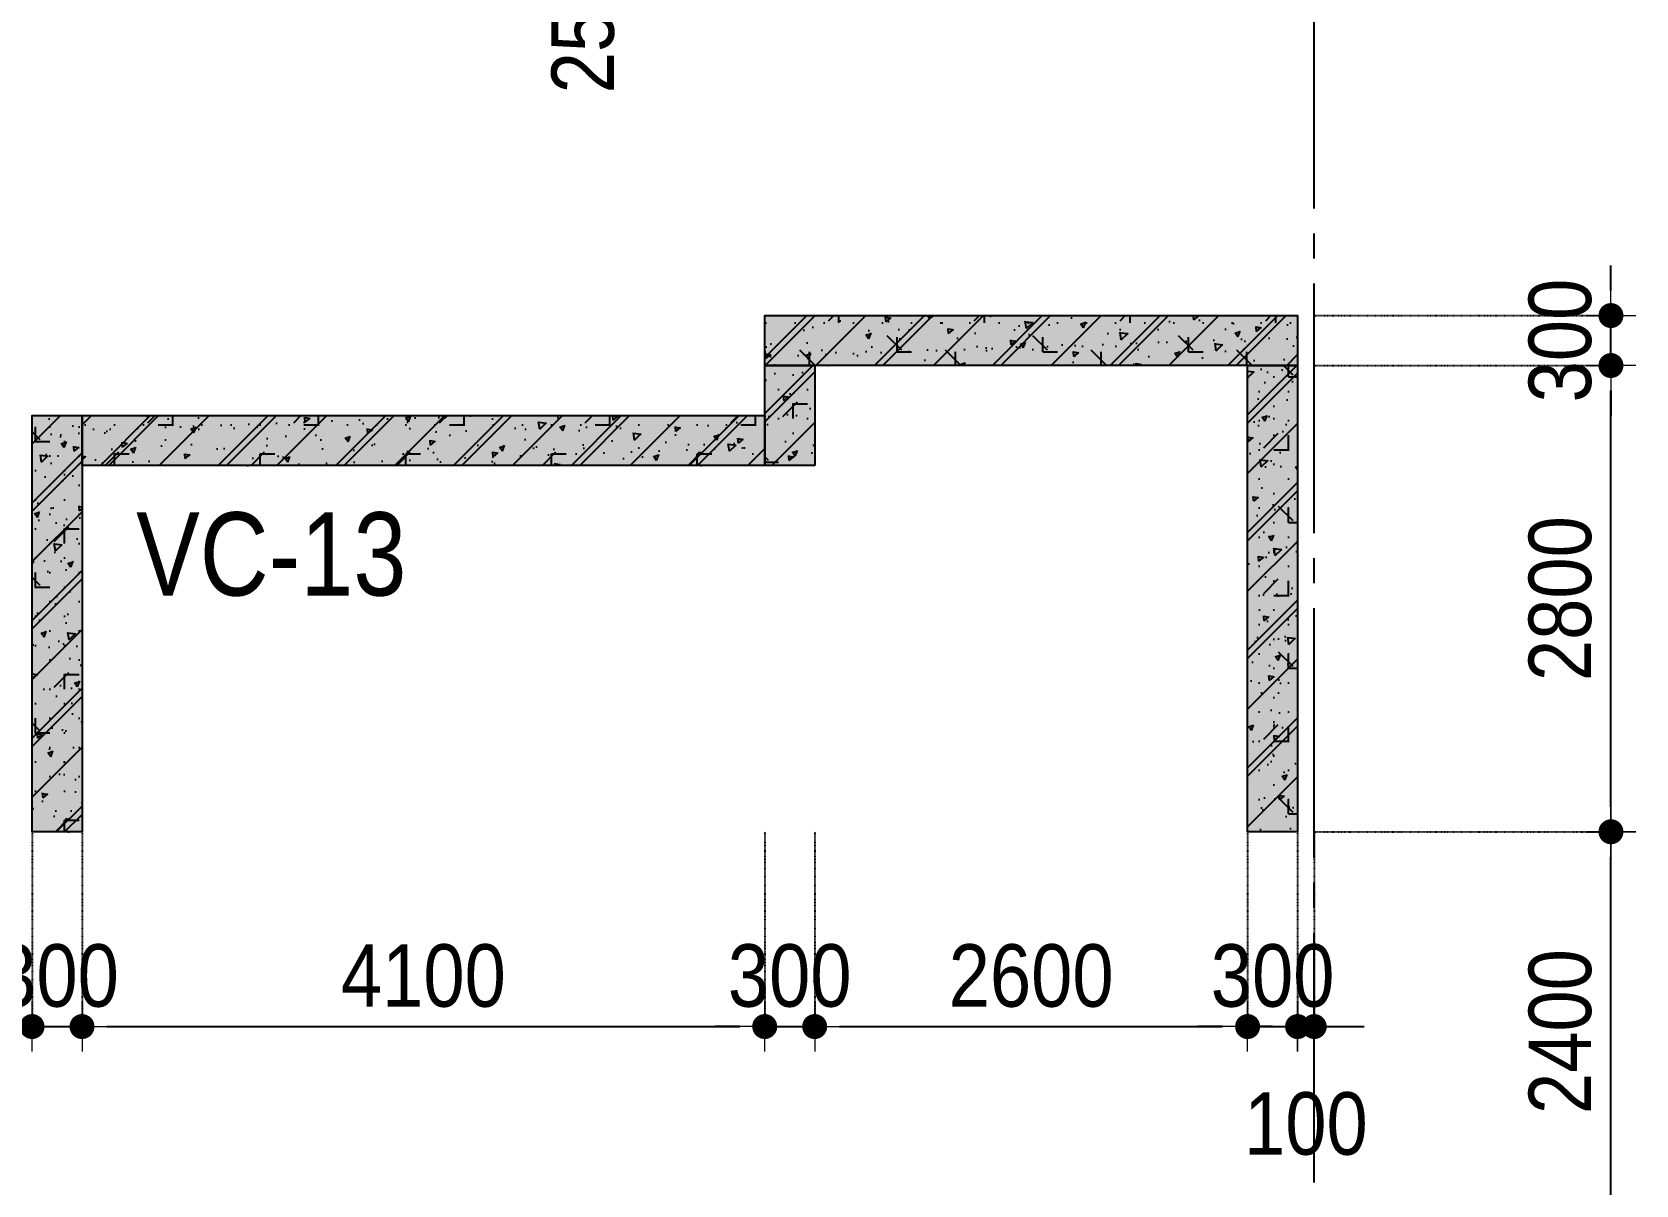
# Model space of a CAD drawing. Header units: millimetres. Extents: x -3973692 to -2843767, y 592734 to 838475.
# Drawn here: x -3268895 to -3259263, y 625010 to 631933 of the extents above; entities that cross this region are included whole.
import ezdxf
from ezdxf.enums import TextEntityAlignment as Align

# ---------------------------------------------------------------- set-up
doc = ezdxf.new("R2010")
doc.units = ezdxf.units.MM
doc.header["$MEASUREMENT"] = 0
doc.header["$PDMODE"] = 3
doc.header["$PDSIZE"] = -20
for name, pattern in [('CHG_XX_Luoi truc-Block C$0$MB_Luoi truc-150-TWC$0$Center101', [13, 10, -1, 1, -1]), ('DIVIDE2', [15.87499999999999, 6.349999999999998, -3.174999999999998, 0, -3.174999999999998, 0, -3.174999999999998]), ('HIDDEN5', [2.8375, 1.25, -1.5875])]:
    doc.linetypes.add(name, pattern=pattern)
doc.layers.get('0').update_dxf_attribs({"lineweight": 9})
doc.layers.get('Defpoints').update_dxf_attribs({"color": 10, "lineweight": 0})
for name, color, linetype, lineweight in [("'S_General_Dim_1", 1, 'Continuous', 18), ("'S_General_Divide_3 Intermediate", 3, 'DIVIDE2', 40), ('CHG_XX_Cot_Block C-T2-3$0$Dim 200', 1, 'Continuous', 5), ('TEXT', 7, 'Continuous', 15)]:
    doc.layers.add(name, color=color, linetype=linetype, lineweight=lineweight)
for name, color, linetype in [('CHG_XX_Cot_Block C-T2-3$0$mb_cot tang 4-8 twc$0$Concrete Hatch', 218, 'Continuous'), ('CHG_XX_Cot_Block C-T2-3$0$mb_cot tang 4-8 twc$0$Concrete Line', 6, 'Continuous'), ('CHG_XX_Cot_Block C-T2-3$0$mb_cot tang 4-8 twc$0$Concrete Solid', 216, 'Continuous'), ('CHG_XX_Luoi truc-Block C$0$MB_Luoi truc-150-TWC$0$Grid', 34, 'Continuous'), ('CHG_XX_Luoi truc-Block C$0$MB_Luoi truc-150-TWC$0$Grid Line', 251, 'CHG_XX_Luoi truc-Block C$0$MB_Luoi truc-150-TWC$0$Center101')]:
    doc.layers.add(name, color=color, linetype=linetype)
doc.styles.add('arial', font='arial.ttf', dxfattribs={"width": 0.85})
doc.styles.add('CHG_XX_Luoi truc-Block C$0$MB_Luoi truc-150-TWC$0$Grid A-F$0$VNI-HelveCB', font='')
doc.styles.add('TTP-HelCon', font='')
doc.styles.get('CHG_XX_Luoi truc-Block C$0$MB_Luoi truc-150-TWC$0$Grid A-F$0$VNI-HelveCB').set_extended_font_data('VNI-Helve-Condense', bold=True)
doc.styles.get('TTP-HelCon').set_extended_font_data('VNI-Helve-Condense')
doc.dimstyles.new('150', dxfattribs={"dimscale": 150, "dimtxt": 2.5, "dimasz": 1, "dimexe": 0, "dimexo": 0, "dimgap": 0.75, "dimtad": 1, "dimdec": 0, "dimzin": 9, "dimdsep": 46, "dimtxsty": 'arial', "dimblk1": 'DIMDOT', "dimblk2": 'DIMDOT', "dimsah": 1, "dimcen": 2, "dimdle": 3, "dimclre": 8, "dimclrt": 2, "dimadec": 0, "dimazin": 0, "dimtfac": 1, "dimtdec": 0, "dimtix": 1, "dimtmove": 2, "dimatfit": 3, "dimldrblk": 'DIMPIJL', "dimfxl": 1, "dimtvp": 1.8, "dimtolj": 1, "dimtzin": 0, "dimarcsym": 0})

# ---------------------------------------------------------------- blocks, each defined once
blk = doc.blocks.new('*U3103')
at = {"layer": 'CHG_XX_Luoi truc-Block C$0$MB_Luoi truc-150-TWC$0$Grid Line'}
blk.add_line((0, 0), (0, 360), dxfattribs=at)
at = {"layer": 'CHG_XX_Luoi truc-Block C$0$MB_Luoi truc-150-TWC$0$Grid', "lineweight": -2, "style": 'CHG_XX_Luoi truc-Block C$0$MB_Luoi truc-150-TWC$0$Grid A-F$0$VNI-HelveCB'}
for tag, p in [('GRIDSUB', (0, 369)), ('GRID', (0, -9))]:
    blk.add_attdef(tag, text='', height=5, dxfattribs=at).set_placement(p, align=Align.MIDDLE)
blk = doc.blocks.new('CHG_XX_Luoi truc-Block C')
at = {"layer": 'CHG_XX_Luoi truc-Block C$0$MB_Luoi truc-150-TWC$0$Grid', "xscale": 150, "yscale": 150, "zscale": 150}
blk.add_blockref('*U3103', (8053693.477890482, 945886.7127233499), dxfattribs=at)
blk = doc.blocks.new('*U3061')
at = {"layer": 'CHG_XX_Cot_Block C-T2-3$0$mb_cot tang 4-8 twc$0$Concrete Hatch'}
h = blk.add_hatch(dxfattribs=at)
h.set_pattern_fill('CONCRETE', color=256, scale=50, style=0, pattern_type=2)
h.set_pattern_definition([(45, (-250, 2850), (-176.7766952966369, 176.7766952966369), []), (45, (-250, 2900), (-353.5533905932737, 353.5533905932738), []), (49.99999999999999, (-250, 2850), (358.6300913003767, -31.37606749129755), [37.5, -412.5]), (355, (-250, 2850), (-69.3756668065, 376.0960668500059), [30, -330]), (100.4514, (-220.11416, 2847.38533), (289.2546908570108, 344.7197710304768), [31.870095, -350.571056]), (46.18420000000001, (-250, 2950), (533.6205243128222, -82.75950716450905), [56.25, -618.75]), (96.6356, (-205.5316275, 2943.1033465), (467.3313527743517, 487.0589354502209), [47.805144, -525.8565]), (351.1842, (-250, 2950), (467.3309725668136, 487.0593004626623), [45, -495]), (21, (-200, 2925), (298.4535260592309, -201.3094453326694), [37.5, -412.5]), (326.0000000000001, (-200, 2925), (121.6576659607909, 362.5750225234265), [30, -330]), (71.4514, (-175.1288835, 2908.224197), (420.111314290745, 161.2652483549762), [31.870095, -350.571056]), (37.50000000000001, (-250, 2850), (6.079927658645334, 166.4469269156558), [0, -326, 0, -335, 0, -331.25]), (7.499999999999999, (-250, 2850), (131.5347687210743, 197.2058559411801), [0, -191, 0, -318.5, 0, -126.25]), (327.5, (-361.5, 2850), (266.9112180862045, -11.2774358671899), [0, -125, 0, -390, 0, -517.5]), (317.5, (-411.5, 2850), (291.5930846711931, 50.05249116615882), [0, -162.5, 0, -259, 0, -367.5]), (0, (-75, 3025), (0, 875), [87.5, -787.5]), (0, (187.5, 3200), (0, 875), [87.5, -787.5]), (0, (12.5, 3550), (0, 875), [87.5, -350, 87.5, -350]), (90, (-75, 3025), (-875, 5.35782974626967e-14), [87.5, -787.5]), (90, (12.5, 3550), (-875, 5.35782974626967e-14), [87.5, -787.5]), (90, (275, 3200), (-875, 5.35782974626967e-14), [87.5, -787.5]), (90, (450, 3462.5), (-875, 5.35782974626967e-14), [87.5, -787.5]), (135, (12.5, 3025), (-875.016357447105, 8.881784197001252e-14), [123.76, -1113.7]), (135, (100, 3550), (-875.016357447105, 8.881784197001252e-14), [123.76, -1113.7]), (45, (187.5, 3200), (8.881784197001252e-14, 875.016357447105), [123.76, -247.485, 123.76, -742.455]), (0, (-425, 2850), (87.5, 87.5), [-175, 0])])
h.paths.add_polyline_path([(-250, 3050), (-250, -149.9999999999999), (50.0000000001146, -150), (50.0000000001146, 3050)])
at = {"layer": 'CHG_XX_Cot_Block C-T2-3$0$mb_cot tang 4-8 twc$0$Concrete Solid'}
blk.add_hatch(color=256, dxfattribs=at).paths.add_polyline_path([(-250, 3050), (-250, -149.9999999999999), (50.0000000001146, -150), (50.0000000001146, 3050)])
at = {"layer": 'CHG_XX_Cot_Block C-T2-3$0$mb_cot tang 4-8 twc$0$Concrete Line'}
blk.add_lwpolyline([(-250, 3050), (-250, -149.9999999999999), (50.0000000001146, -150), (50.0000000001146, 3050)], close=True, dxfattribs=at)
blk = doc.blocks.new('*U3062')
at = {"layer": 'CHG_XX_Cot_Block C-T2-3$0$mb_cot tang 4-8 twc$0$Concrete Hatch'}
h = blk.add_hatch(dxfattribs=at)
h.set_pattern_fill('CONCRETE', color=256, scale=50, style=0, pattern_type=2)
h.set_pattern_definition([(45, (-250, 3750), (-176.7766952966369, 176.7766952966369), []), (45, (-250, 3800), (-353.5533905932737, 353.5533905932738), []), (49.99999999999999, (-250, 3750), (358.6300913003767, -31.37606749129755), [37.5, -412.5]), (355, (-250, 3750), (-69.3756668065, 376.0960668500059), [30, -330]), (100.4514, (-220.11416, 3747.38533), (289.2546908570108, 344.7197710304768), [31.870095, -350.571056]), (46.18420000000001, (-250, 3850), (533.6205243128222, -82.75950716450905), [56.25, -618.75]), (96.6356, (-205.5316275, 3843.1033465), (467.3313527743517, 487.0589354502209), [47.805144, -525.8565]), (351.1842, (-250, 3850), (467.3309725668136, 487.0593004626623), [45, -495]), (21, (-200, 3825), (298.4535260592309, -201.3094453326694), [37.5, -412.5]), (326.0000000000001, (-200, 3825), (121.6576659607909, 362.5750225234265), [30, -330]), (71.4514, (-175.1288835, 3808.224197), (420.111314290745, 161.2652483549762), [31.870095, -350.571056]), (37.50000000000001, (-250, 3750), (6.079927658645334, 166.4469269156558), [0, -326, 0, -335, 0, -331.25]), (7.499999999999999, (-250, 3750), (131.5347687210743, 197.2058559411801), [0, -191, 0, -318.5, 0, -126.25]), (327.5, (-361.5, 3750), (266.9112180862045, -11.2774358671899), [0, -125, 0, -390, 0, -517.5]), (317.5, (-411.5, 3750), (291.5930846711931, 50.05249116615882), [0, -162.5, 0, -259, 0, -367.5]), (0, (-75, 3925), (0, 875), [87.5, -787.5]), (0, (187.5, 4100), (0, 875), [87.5, -787.5]), (0, (12.5, 4450), (0, 875), [87.5, -350, 87.5, -350]), (90, (-75, 3925), (-875, 5.35782974626967e-14), [87.5, -787.5]), (90, (12.5, 4450), (-875, 5.35782974626967e-14), [87.5, -787.5]), (90, (275, 4100), (-875, 5.35782974626967e-14), [87.5, -787.5]), (90, (450, 4362.5), (-875, 5.35782974626967e-14), [87.5, -787.5]), (135, (12.5, 3925), (-875.016357447105, 8.881784197001252e-14), [123.76, -1113.7]), (135, (100, 4450), (-875.016357447105, 8.881784197001252e-14), [123.76, -1113.7]), (45, (187.5, 4100), (8.881784197001252e-14, 875.016357447105), [123.76, -247.485, 123.76, -742.455]), (0, (-425, 3750), (87.5, 87.5), [-175, 0])])
h.paths.add_polyline_path([(-250, 3950), (-250, -149.9999999999999), (50.0000000001146, -150), (50.0000000001146, 3950)])
at = {"layer": 'CHG_XX_Cot_Block C-T2-3$0$mb_cot tang 4-8 twc$0$Concrete Solid'}
blk.add_hatch(color=256, dxfattribs=at).paths.add_polyline_path([(-250, 3950), (-250, -149.9999999999999), (50.0000000001146, -150), (50.0000000001146, 3950)])
at = {"layer": 'CHG_XX_Cot_Block C-T2-3$0$mb_cot tang 4-8 twc$0$Concrete Line'}
blk.add_lwpolyline([(-250, 3950), (-250, -149.9999999999999), (50.0000000001146, -150), (50.0000000001146, 3950)], close=True, dxfattribs=at)
blk = doc.blocks.new('*U3063')
at = {"layer": 'CHG_XX_Cot_Block C-T2-3$0$mb_cot tang 4-8 twc$0$Concrete Hatch'}
h = blk.add_hatch(dxfattribs=at)
h.set_pattern_fill('CONCRETE', color=256, scale=50, style=0, pattern_type=2)
h.set_pattern_definition([(45, (-2450, -49.99999999999986), (-176.7766952966369, 176.7766952966369), []), (45, (-2450, 1.4210854715202e-13), (-353.5533905932737, 353.5533905932738), []), (49.99999999999999, (-2450, -49.99999999999986), (358.6300913003767, -31.37606749129755), [37.5, -412.5]), (355, (-2450, -49.99999999999986), (-69.3756668065, 376.0960668500059), [30, -330]), (100.4514, (-2420.11416, -52.61466999999985), (289.2546908570108, 344.7197710304768), [31.870095, -350.571056]), (46.18420000000001, (-2450, 50.00000000000014), (533.6205243128222, -82.75950716450905), [56.25, -618.75]), (96.6356, (-2405.5316275, 43.10334650000013), (467.3313527743517, 487.0589354502209), [47.805144, -525.8565]), (351.1842, (-2450, 50.00000000000014), (467.3309725668136, 487.0593004626623), [45, -495]), (21, (-2400, 25.00000000000014), (298.4535260592309, -201.3094453326694), [37.5, -412.5]), (326.0000000000001, (-2400, 25.00000000000014), (121.6576659607909, 362.5750225234265), [30, -330]), (71.4514, (-2375.1288835, 8.224197000000146), (420.111314290745, 161.2652483549762), [31.870095, -350.571056]), (37.50000000000001, (-2450, -49.99999999999986), (6.079927658645334, 166.4469269156558), [0, -326, 0, -335, 0, -331.25]), (7.499999999999999, (-2450, -49.99999999999986), (131.5347687210743, 197.2058559411801), [0, -191, 0, -318.5, 0, -126.25]), (327.5, (-2561.5, -49.99999999999986), (266.9112180862045, -11.2774358671899), [0, -125, 0, -390, 0, -517.5]), (317.5, (-2611.5, -49.99999999999986), (291.5930846711931, 50.05249116615882), [0, -162.5, 0, -259, 0, -367.5]), (0, (-2275, 125.0000000000001), (0, 875), [87.5, -787.5]), (0, (-2012.5, 300.0000000000001), (0, 875), [87.5, -787.5]), (0, (-2187.5, 650.0000000000001), (0, 875), [87.5, -350, 87.5, -350]), (90, (-2275, 125.0000000000001), (-875, 5.35782974626967e-14), [87.5, -787.5]), (90, (-2187.5, 650.0000000000001), (-875, 5.35782974626967e-14), [87.5, -787.5]), (90, (-1925, 300.0000000000001), (-875, 5.35782974626967e-14), [87.5, -787.5]), (90, (-1750, 562.5000000000001), (-875, 5.35782974626967e-14), [87.5, -787.5]), (135, (-2187.5, 125.0000000000001), (-875.016357447105, 8.881784197001252e-14), [123.76, -1113.7]), (135, (-2100, 650.0000000000001), (-875.016357447105, 8.881784197001252e-14), [123.76, -1113.7]), (45, (-2012.5, 300.0000000000001), (8.881784197001252e-14, 875.016357447105), [123.76, -247.485, 123.76, -742.455]), (0, (-2625, -49.99999999999986), (87.5, 87.5), [-175, 0])])
h.paths.add_polyline_path([(-2450, 150), (-2450, -149.9999999999999), (50.0000000001146, -150), (50.0000000001146, 150)])
at = {"layer": 'CHG_XX_Cot_Block C-T2-3$0$mb_cot tang 4-8 twc$0$Concrete Solid'}
blk.add_hatch(color=256, dxfattribs=at).paths.add_polyline_path([(-2450, 150), (-2450, -149.9999999999999), (50.0000000001146, -150), (50.0000000001146, 150)])
at = {"layer": 'CHG_XX_Cot_Block C-T2-3$0$mb_cot tang 4-8 twc$0$Concrete Line'}
blk.add_lwpolyline([(-2450, 150), (-2450, -149.9999999999999), (50.0000000001146, -150), (50.0000000001146, 150)], close=True, dxfattribs=at)
blk = doc.blocks.new('*U3064')
at = {"layer": 'CHG_XX_Cot_Block C-T2-3$0$mb_cot tang 4-8 twc$0$Concrete Hatch'}
h = blk.add_hatch(dxfattribs=at)
h.set_pattern_fill('CONCRETE', color=256, scale=50, style=0, pattern_type=2)
h.set_pattern_definition([(45, (-2150, -49.99999999999986), (-176.7766952966369, 176.7766952966369), []), (45, (-2150, 1.4210854715202e-13), (-353.5533905932737, 353.5533905932738), []), (49.99999999999999, (-2150, -49.99999999999986), (358.6300913003767, -31.37606749129755), [37.5, -412.5]), (355, (-2150, -49.99999999999986), (-69.3756668065, 376.0960668500059), [30, -330]), (100.4514, (-2120.11416, -52.61466999999985), (289.2546908570108, 344.7197710304768), [31.870095, -350.571056]), (46.18420000000001, (-2150, 50.00000000000014), (533.6205243128222, -82.75950716450905), [56.25, -618.75]), (96.6356, (-2105.5316275, 43.10334650000013), (467.3313527743517, 487.0589354502209), [47.805144, -525.8565]), (351.1842, (-2150, 50.00000000000014), (467.3309725668136, 487.0593004626623), [45, -495]), (21, (-2100, 25.00000000000014), (298.4535260592309, -201.3094453326694), [37.5, -412.5]), (326.0000000000001, (-2100, 25.00000000000014), (121.6576659607909, 362.5750225234265), [30, -330]), (71.4514, (-2075.1288835, 8.224197000000146), (420.111314290745, 161.2652483549762), [31.870095, -350.571056]), (37.50000000000001, (-2150, -49.99999999999986), (6.079927658645334, 166.4469269156558), [0, -326, 0, -335, 0, -331.25]), (7.499999999999999, (-2150, -49.99999999999986), (131.5347687210743, 197.2058559411801), [0, -191, 0, -318.5, 0, -126.25]), (327.5, (-2261.5, -49.99999999999986), (266.9112180862045, -11.2774358671899), [0, -125, 0, -390, 0, -517.5]), (317.5, (-2311.5, -49.99999999999986), (291.5930846711931, 50.05249116615882), [0, -162.5, 0, -259, 0, -367.5]), (0, (-1975, 125.0000000000001), (0, 875), [87.5, -787.5]), (0, (-1712.5, 300.0000000000001), (0, 875), [87.5, -787.5]), (0, (-1887.5, 650.0000000000001), (0, 875), [87.5, -350, 87.5, -350]), (90, (-1975, 125.0000000000001), (-875, 5.35782974626967e-14), [87.5, -787.5]), (90, (-1887.5, 650.0000000000001), (-875, 5.35782974626967e-14), [87.5, -787.5]), (90, (-1625, 300.0000000000001), (-875, 5.35782974626967e-14), [87.5, -787.5]), (90, (-1450, 562.5000000000001), (-875, 5.35782974626967e-14), [87.5, -787.5]), (135, (-1887.5, 125.0000000000001), (-875.016357447105, 8.881784197001252e-14), [123.76, -1113.7]), (135, (-1800, 650.0000000000001), (-875.016357447105, 8.881784197001252e-14), [123.76, -1113.7]), (45, (-1712.5, 300.0000000000001), (8.881784197001252e-14, 875.016357447105), [123.76, -247.485, 123.76, -742.455]), (0, (-2325, -49.99999999999986), (87.5, 87.5), [-175, 0])])
h.paths.add_polyline_path([(-2450, 150), (-2450, -149.9999999999999), (350, -150), (350, 150)])
at = {"layer": 'CHG_XX_Cot_Block C-T2-3$0$mb_cot tang 4-8 twc$0$Concrete Solid'}
blk.add_hatch(color=256, dxfattribs=at).paths.add_polyline_path([(-2450, 150), (-2450, -149.9999999999999), (350, -150), (350, 150)])
at = {"layer": 'CHG_XX_Cot_Block C-T2-3$0$mb_cot tang 4-8 twc$0$Concrete Line'}
blk.add_lwpolyline([(-2450, 150), (-2450, -149.9999999999999), (350, -150), (350, 150)], close=True, dxfattribs=at)
blk = doc.blocks.new('*U3065')
at = {"layer": 'CHG_XX_Cot_Block C-T2-3$0$mb_cot tang 4-8 twc$0$Concrete Hatch'}
h = blk.add_hatch(dxfattribs=at)
h.set_pattern_fill('CONCRETE', color=256, scale=50, style=0, pattern_type=2)
h.set_pattern_definition([(45, (50, -49.99999999999986), (-176.7766952966369, 176.7766952966369), []), (45, (50, 1.4210854715202e-13), (-353.5533905932737, 353.5533905932738), []), (49.99999999999999, (50, -49.99999999999986), (358.6300913003767, -31.37606749129755), [37.5, -412.5]), (355, (50, -49.99999999999986), (-69.3756668065, 376.0960668500059), [30, -330]), (100.4514, (79.88583999999992, -52.61466999999985), (289.2546908570108, 344.7197710304768), [31.870095, -350.571056]), (46.18420000000001, (50, 50.00000000000014), (533.6205243128222, -82.75950716450905), [56.25, -618.75]), (96.6356, (94.46837249999999, 43.10334650000013), (467.3313527743517, 487.0589354502209), [47.805144, -525.8565]), (351.1842, (50, 50.00000000000014), (467.3309725668136, 487.0593004626623), [45, -495]), (21, (100, 25.00000000000014), (298.4535260592309, -201.3094453326694), [37.5, -412.5]), (326.0000000000001, (100, 25.00000000000014), (121.6576659607909, 362.5750225234265), [30, -330]), (71.4514, (124.8711165, 8.224197000000146), (420.111314290745, 161.2652483549762), [31.870095, -350.571056]), (37.50000000000001, (50, -49.99999999999986), (6.079927658645334, 166.4469269156558), [0, -326, 0, -335, 0, -331.25]), (7.499999999999999, (50, -49.99999999999986), (131.5347687210743, 197.2058559411801), [0, -191, 0, -318.5, 0, -126.25]), (327.5, (-61.5, -49.99999999999986), (266.9112180862045, -11.2774358671899), [0, -125, 0, -390, 0, -517.5]), (317.5, (-111.5, -49.99999999999986), (291.5930846711931, 50.05249116615882), [0, -162.5, 0, -259, 0, -367.5]), (0, (225, 125.0000000000001), (0, 875), [87.5, -787.5]), (0, (487.5, 300.0000000000001), (0, 875), [87.5, -787.5]), (0, (312.5, 650.0000000000001), (0, 875), [87.5, -350, 87.5, -350]), (90, (225, 125.0000000000001), (-875, 5.35782974626967e-14), [87.5, -787.5]), (90, (312.5, 650.0000000000001), (-875, 5.35782974626967e-14), [87.5, -787.5]), (90, (575, 300.0000000000001), (-875, 5.35782974626967e-14), [87.5, -787.5]), (90, (750, 562.5000000000001), (-875, 5.35782974626967e-14), [87.5, -787.5]), (135, (312.5, 125.0000000000001), (-875.016357447105, 8.881784197001252e-14), [123.76, -1113.7]), (135, (400, 650.0000000000001), (-875.016357447105, 8.881784197001252e-14), [123.76, -1113.7]), (45, (487.5, 300.0000000000001), (8.881784197001252e-14, 875.016357447105), [123.76, -247.485, 123.76, -742.455]), (0, (-125, -49.99999999999986), (87.5, 87.5), [-175, 0])])
h.paths.add_polyline_path([(-250, 150), (-250, -149.9999999999999), (350, -150), (350, 150)])
at = {"layer": 'CHG_XX_Cot_Block C-T2-3$0$mb_cot tang 4-8 twc$0$Concrete Solid'}
blk.add_hatch(color=256, dxfattribs=at).paths.add_polyline_path([(-250, 150), (-250, -149.9999999999999), (350, -150), (350, 150)])
at = {"layer": 'CHG_XX_Cot_Block C-T2-3$0$mb_cot tang 4-8 twc$0$Concrete Line'}
blk.add_lwpolyline([(-250, 150), (-250, -149.9999999999999), (350, -150), (350, 150)], close=True, dxfattribs=at)
blk = doc.blocks.new('CHG_XX_Cot_Block C-T2-3')
h = blk.add_hatch(color=256)
h.paths.add_polyline_path([(8053693.720709916, 960643.8145386499), (8046293.720709916, 960643.8145386499), (8046293.720709916, 960943.8145386499), (8053693.720709916, 960943.8145386499)])
h.paths.add_polyline_path([(8050393.720709916, 967743.8145386499), (8046293.720709916, 967743.8145386499), (8046293.720709916, 968043.8145386499), (8050393.720709916, 968043.8145386499)])
h.paths.add_polyline_path([(8046293.720709916, 965543.8145386499), (8045993.720709916, 965543.8145386499), (8045993.720709916, 968043.8145386499), (8046293.720709916, 968043.8145386499)])
h.paths.add_polyline_path([(8053593.720709916, 968343.8145386499), (8050393.720709916, 968343.8145386499), (8050393.720709916, 968643.8145386499), (8053593.720709916, 968643.8145386499)])
at = {"layer": 'CHG_XX_Cot_Block C-T2-3$0$Dim 200'}
blk.add_blockref('CHG_XX_Luoi truc-Block C', (0, 0), dxfattribs=at)
at = {"layer": 'CHG_XX_Cot_Block C-T2-3$0$mb_cot tang 4-8 twc$0$Concrete Line', "xscale": -1, "rotation": 270}
for name, p in [('*U3061', (8050543.720709916, 968593.8145386499)), ('*U3065', (8050543.720709916, 967993.8145386499)), ('*U3064', (8053443.720709916, 967993.8145386499)), ('*U3063', (8046143.720709916, 967993.8145386499)), ('*U3062', (8046443.720709916, 967993.8145386499))]:
    blk.add_blockref(name, p, dxfattribs=at)
blk = doc.blocks.new('c')
at = {"layer": 'TEXT', "color": 3, "style": 'TTP-HelCon'}
blk.add_text('VC-13', height=500, dxfattribs=at).set_placement((-19324.72768712277, 18568.46031539794))
blk = doc.blocks.new('DIMDOT')
for p, q in [((0, -1), (0, 1)), ((1, 0), (-1, 0))]:
    blk.add_line(p, q)
at = {"const_width": 0.5}
blk.add_lwpolyline([(-0.25, 0, 1), (0.25, 0, 1)], format="xyb", close=True, dxfattribs=at)
blk = doc.blocks.new('*D1690')
at = {"layer": "'S_General_Dim_1", "color": 0, "lineweight": -2, "transparency": 16777216}
for p, q in [((-3265180.674620874, 633081.0114495859), (-3265180.674620874, 633231.0114495859)), ((-3265180.674620874, 632931.0114495859), (-3265180.674620874, 632681.0114495864)), ((-3265180.674620874, 632531.0114495864), (-3265180.674620874, 632381.0114495864))]:
    blk.add_line(p, q, dxfattribs=at)
at = {"layer": "'S_General_Dim_1", "color": 8, "linetype": 'HIDDEN5', "lineweight": -2, "transparency": 16777216}
for p, q in [((-3263745.198556938, 632931.0114495859), (-3265180.674620874, 632931.0114495859)), ((-3263745.198556938, 632681.0114495864), (-3265180.674620874, 632681.0114495864))]:
    blk.add_line(p, q, dxfattribs=at)
at = {"layer": 'Defpoints', "color": 0, "transparency": 16777216}
for p in [(-3263745.198556938, 632931.0114495859), (-3265180.674620874, 632681.0114495864), (-3263745.198556938, 632681.0114495864)]:
    blk.add_point(p, dxfattribs=at)
at = {"layer": "'S_General_Dim_1", "color": 0, "lineweight": -2, "transparency": 16777216, "xscale": 150, "yscale": 150, "zscale": 150}
for p, rotation in [((-3265180.674620874, 632931.0114495859), 270), ((-3265180.674620874, 632681.0114495864), 90)]:
    blk.add_blockref('DIMDOT', p, dxfattribs=dict(at, rotation=rotation))
at = {"layer": "'S_General_Dim_1", "color": 2, "transparency": 16777216, "insert": (-3265585.961114717, 631937.3911329298), "char_height": 375, "attachment_point": 5, "rotation": 90, "style": 'arial'}
blk.add_mtext('\\A1;250', dxfattribs=at)
blk = doc.blocks.new('DIMPIJL')
at = {"linetype": 'ByBlock'}
blk.add_solid([(-2.5, 0.4166666666666686), (-2.5, -0.4166666666666686), (0, 0)], dxfattribs=at)
blk = doc.blocks.new('*D1598')
at = {"layer": "'S_General_Dim_1", "color": 8, "linetype": 'HIDDEN5', "lineweight": -2, "transparency": 16777216}
for p, q in [((-3261195.198556938, 627131.0114495863), (-3259413.286510587, 627131.0114495863)), ((-3261195.198556938, 624731.0114495865), (-3259413.286510587, 624731.0114495865))]:
    blk.add_line(p, q, dxfattribs=at)
at = {"layer": "'S_General_Dim_1", "color": 0, "lineweight": -2, "transparency": 16777216}
blk.add_line((-3259413.286510587, 624881.0114495865), (-3259413.286510587, 626981.0114495863), dxfattribs=at)
at = {"layer": 'Defpoints', "color": 0, "transparency": 16777216}
for p in [(-3261195.198556938, 627131.0114495863), (-3259413.286510587, 627131.0114495863), (-3261195.198556938, 624731.0114495865)]:
    blk.add_point(p, dxfattribs=at)
at = {"layer": "'S_General_Dim_1", "color": 0, "lineweight": -2, "transparency": 16777216, "xscale": 150, "yscale": 150, "zscale": 150}
for p, rotation in [((-3259413.286510587, 627131.0114495863), 90), ((-3259413.286510587, 624731.0114495865), 270)]:
    blk.add_blockref('DIMDOT', p, dxfattribs=dict(at, rotation=rotation))
at = {"layer": "'S_General_Dim_1", "color": 2, "transparency": 16777216, "insert": (-3259717.251380981, 625931.0114495872), "char_height": 375, "attachment_point": 5, "rotation": 90, "style": 'arial'}
blk.add_mtext('\\A1;2400', dxfattribs=at)
blk = doc.blocks.new('*D1599')
at = {"layer": "'S_General_Dim_1", "color": 8, "linetype": 'HIDDEN5', "lineweight": -2, "transparency": 16777216}
for p, q in [((-3261195.198556938, 629931.0114495863), (-3259413.286510589, 629931.0114495863)), ((-3261195.198556938, 627131.0114495863), (-3259413.286510589, 627131.0114495863))]:
    blk.add_line(p, q, dxfattribs=at)
at = {"layer": "'S_General_Dim_1", "color": 0, "lineweight": -2, "transparency": 16777216}
blk.add_line((-3259413.286510589, 627281.0114495863), (-3259413.286510589, 629781.0114495863), dxfattribs=at)
at = {"layer": 'Defpoints', "color": 0, "transparency": 16777216}
for p in [(-3261195.198556938, 629931.0114495863), (-3259413.286510589, 629931.0114495863), (-3261195.198556938, 627131.0114495863)]:
    blk.add_point(p, dxfattribs=at)
at = {"layer": "'S_General_Dim_1", "color": 0, "lineweight": -2, "transparency": 16777216, "xscale": 150, "yscale": 150, "zscale": 150}
for p, rotation in [((-3259413.286510589, 629931.0114495863), 90), ((-3259413.286510589, 627131.0114495863), 270)]:
    blk.add_blockref('DIMDOT', p, dxfattribs=dict(at, rotation=rotation))
at = {"layer": "'S_General_Dim_1", "color": 2, "transparency": 16777216, "insert": (-3259717.251380983, 628531.0114495871), "char_height": 375, "attachment_point": 5, "rotation": 90, "style": 'arial'}
blk.add_mtext('\\A1;2800', dxfattribs=at)
blk = doc.blocks.new('*D1600')
at = {"layer": "'S_General_Dim_1", "color": 0, "lineweight": -2, "transparency": 16777216}
for p, q in [((-3259413.28651059, 630381.0114495864), (-3259413.28651059, 630531.0114495864)), ((-3259413.28651059, 629931.0114495863), (-3259413.28651059, 630231.0114495864)), ((-3259413.28651059, 629781.0114495863), (-3259413.28651059, 629631.0114495863))]:
    blk.add_line(p, q, dxfattribs=at)
at = {"layer": "'S_General_Dim_1", "color": 8, "linetype": 'HIDDEN5', "lineweight": -2, "transparency": 16777216}
for p, q in [((-3261195.198556938, 630231.0114495864), (-3259413.28651059, 630231.0114495864)), ((-3261195.198556938, 629931.0114495863), (-3259413.28651059, 629931.0114495863))]:
    blk.add_line(p, q, dxfattribs=at)
at = {"layer": 'Defpoints', "color": 0, "transparency": 16777216}
for p in [(-3261195.198556938, 630231.0114495864), (-3259413.28651059, 630231.0114495864), (-3261195.198556938, 629931.0114495863)]:
    blk.add_point(p, dxfattribs=at)
at = {"layer": "'S_General_Dim_1", "color": 0, "lineweight": -2, "transparency": 16777216, "xscale": 150, "yscale": 150, "zscale": 150}
for p, rotation in [((-3259413.28651059, 630231.0114495864), 270), ((-3259413.28651059, 629931.0114495863), 90)]:
    blk.add_blockref('DIMDOT', p, dxfattribs=dict(at, rotation=rotation))
at = {"layer": "'S_General_Dim_1", "color": 2, "transparency": 16777216, "insert": (-3259717.37928003, 630081.0114495871), "char_height": 375, "attachment_point": 5, "rotation": 90, "style": 'arial'}
blk.add_mtext('\\A1;300', dxfattribs=at)
blk = doc.blocks.new('*D1606')
at = {"layer": "'S_General_Dim_1", "color": 8, "linetype": 'HIDDEN5', "lineweight": -2, "transparency": 16777216}
for p, q in [((-3268895.198556936, 627131.011449586), (-3268895.198556936, 625961.1832617875)), ((-3268595.198556936, 627131.011449586), (-3268595.198556936, 625961.1832617875))]:
    blk.add_line(p, q, dxfattribs=at)
at = {"layer": "'S_General_Dim_1", "color": 0, "lineweight": -2, "transparency": 16777216}
for p, q in [((-3269045.198556936, 625961.1832617875), (-3269195.198556936, 625961.1832617875)), ((-3268895.198556936, 625961.1832617875), (-3268595.198556936, 625961.1832617875)), ((-3268445.198556936, 625961.1832617875), (-3268295.198556936, 625961.1832617875))]:
    blk.add_line(p, q, dxfattribs=at)
at = {"layer": 'Defpoints', "color": 0, "transparency": 16777216}
for p in [(-3268895.198556936, 627131.011449586), (-3268595.198556936, 627131.011449586), (-3268595.198556936, 625961.1832617875)]:
    blk.add_point(p, dxfattribs=at)
at = {"layer": "'S_General_Dim_1", "color": 0, "lineweight": -2, "transparency": 16777216, "xscale": 150, "yscale": 150, "zscale": 150}
blk.add_blockref('DIMDOT', (-3268895.198556936, 625961.1832617875), dxfattribs=at)
at = {"layer": "'S_General_Dim_1", "color": 0, "lineweight": -2, "transparency": 16777216, "xscale": 150, "yscale": 150, "zscale": 150, "rotation": 180}
blk.add_blockref('DIMDOT', (-3268595.198556936, 625961.1832617875), dxfattribs=at)
at = {"layer": "'S_General_Dim_1", "color": 2, "transparency": 16777216, "insert": (-3268745.198556936, 626265.2760312281), "char_height": 375, "attachment_point": 5, "style": 'arial'}
blk.add_mtext('\\A1;300', dxfattribs=at)
blk = doc.blocks.new('*D1614')
at = {"layer": "'S_General_Dim_1", "color": 8, "linetype": 'HIDDEN5', "lineweight": -2, "transparency": 16777216}
for p, q in [((-3268595.198556936, 627131.011449586), (-3268595.198556936, 625961.1832617875)), ((-3264495.198556936, 627131.011449586), (-3264495.198556936, 625961.1832617875))]:
    blk.add_line(p, q, dxfattribs=at)
at = {"layer": "'S_General_Dim_1", "color": 0, "lineweight": -2, "transparency": 16777216}
blk.add_line((-3268445.198556936, 625961.1832617875), (-3264645.198556936, 625961.1832617875), dxfattribs=at)
at = {"layer": 'Defpoints', "color": 0, "transparency": 16777216}
for p in [(-3268595.198556936, 627131.011449586), (-3264495.198556936, 627131.011449586), (-3264495.198556936, 625961.1832617875)]:
    blk.add_point(p, dxfattribs=at)
at = {"layer": "'S_General_Dim_1", "color": 0, "lineweight": -2, "transparency": 16777216, "xscale": 150, "yscale": 150, "zscale": 150, "rotation": 180}
blk.add_blockref('DIMDOT', (-3268595.198556936, 625961.1832617875), dxfattribs=at)
at = {"layer": "'S_General_Dim_1", "color": 0, "lineweight": -2, "transparency": 16777216, "xscale": 150, "yscale": 150, "zscale": 150}
blk.add_blockref('DIMDOT', (-3264495.198556936, 625961.1832617875), dxfattribs=at)
at = {"layer": "'S_General_Dim_1", "color": 2, "transparency": 16777216, "insert": (-3266545.198556936, 626265.1481321831), "char_height": 375, "attachment_point": 5, "style": 'arial'}
blk.add_mtext('\\A1;4100', dxfattribs=at)
blk = doc.blocks.new('*D1615')
at = {"layer": "'S_General_Dim_1", "color": 8, "linetype": 'HIDDEN5', "lineweight": -2, "transparency": 16777216}
for p, q in [((-3264495.198556936, 627131.011449586), (-3264495.198556936, 625961.1832617875)), ((-3264195.198556936, 627131.011449586), (-3264195.198556936, 625961.1832617875))]:
    blk.add_line(p, q, dxfattribs=at)
at = {"layer": "'S_General_Dim_1", "color": 0, "lineweight": -2, "transparency": 16777216}
for p, q in [((-3264645.198556936, 625961.1832617875), (-3264795.198556936, 625961.1832617875)), ((-3264495.198556936, 625961.1832617875), (-3264195.198556936, 625961.1832617875)), ((-3264045.198556936, 625961.1832617875), (-3263895.198556936, 625961.1832617875))]:
    blk.add_line(p, q, dxfattribs=at)
at = {"layer": 'Defpoints', "color": 0, "transparency": 16777216}
for p in [(-3264495.198556936, 627131.011449586), (-3264195.198556936, 627131.011449586), (-3264195.198556936, 625961.1832617875)]:
    blk.add_point(p, dxfattribs=at)
at = {"layer": "'S_General_Dim_1", "color": 0, "lineweight": -2, "transparency": 16777216, "xscale": 150, "yscale": 150, "zscale": 150}
blk.add_blockref('DIMDOT', (-3264495.198556936, 625961.1832617875), dxfattribs=at)
at = {"layer": "'S_General_Dim_1", "color": 0, "lineweight": -2, "transparency": 16777216, "xscale": 150, "yscale": 150, "zscale": 150, "rotation": 180}
blk.add_blockref('DIMDOT', (-3264195.198556936, 625961.1832617875), dxfattribs=at)
at = {"layer": "'S_General_Dim_1", "color": 2, "transparency": 16777216, "insert": (-3264345.198556936, 626265.2760312281), "char_height": 375, "attachment_point": 5, "style": 'arial'}
blk.add_mtext('\\A1;300', dxfattribs=at)
blk = doc.blocks.new('*D1616')
at = {"layer": "'S_General_Dim_1", "color": 8, "linetype": 'HIDDEN5', "lineweight": -2, "transparency": 16777216}
for p, q in [((-3264195.198556936, 627131.011449586), (-3264195.198556936, 625961.1832617875)), ((-3261595.198556936, 627131.011449586), (-3261595.198556936, 625961.1832617875))]:
    blk.add_line(p, q, dxfattribs=at)
at = {"layer": "'S_General_Dim_1", "color": 0, "lineweight": -2, "transparency": 16777216}
blk.add_line((-3264045.198556936, 625961.1832617875), (-3261745.198556936, 625961.1832617875), dxfattribs=at)
at = {"layer": 'Defpoints', "color": 0, "transparency": 16777216}
for p in [(-3264195.198556936, 627131.011449586), (-3261595.198556936, 627131.011449586), (-3261595.198556936, 625961.1832617875)]:
    blk.add_point(p, dxfattribs=at)
at = {"layer": "'S_General_Dim_1", "color": 0, "lineweight": -2, "transparency": 16777216, "xscale": 150, "yscale": 150, "zscale": 150, "rotation": 180}
blk.add_blockref('DIMDOT', (-3264195.198556936, 625961.1832617875), dxfattribs=at)
at = {"layer": "'S_General_Dim_1", "color": 0, "lineweight": -2, "transparency": 16777216, "xscale": 150, "yscale": 150, "zscale": 150}
blk.add_blockref('DIMDOT', (-3261595.198556936, 625961.1832617875), dxfattribs=at)
at = {"layer": "'S_General_Dim_1", "color": 2, "transparency": 16777216, "insert": (-3262895.198556936, 626265.1481321831), "char_height": 375, "attachment_point": 5, "style": 'arial'}
blk.add_mtext('\\A1;2600', dxfattribs=at)
blk = doc.blocks.new('*D1617')
at = {"layer": "'S_General_Dim_1", "color": 8, "linetype": 'HIDDEN5', "lineweight": -2, "transparency": 16777216}
for p, q in [((-3261595.198556936, 627131.011449586), (-3261595.198556936, 625961.1832617875)), ((-3261295.198556936, 627131.011449586), (-3261295.198556936, 625961.1832617875))]:
    blk.add_line(p, q, dxfattribs=at)
at = {"layer": "'S_General_Dim_1", "color": 0, "lineweight": -2, "transparency": 16777216}
for p, q in [((-3261745.198556936, 625961.1832617875), (-3261895.198556936, 625961.1832617875)), ((-3261595.198556936, 625961.1832617875), (-3261295.198556936, 625961.1832617875)), ((-3261145.198556936, 625961.1832617875), (-3260995.198556936, 625961.1832617875))]:
    blk.add_line(p, q, dxfattribs=at)
at = {"layer": 'Defpoints', "color": 0, "transparency": 16777216}
for p in [(-3261595.198556936, 627131.011449586), (-3261295.198556936, 627131.011449586), (-3261295.198556936, 625961.1832617875)]:
    blk.add_point(p, dxfattribs=at)
at = {"layer": "'S_General_Dim_1", "color": 0, "lineweight": -2, "transparency": 16777216, "xscale": 150, "yscale": 150, "zscale": 150}
blk.add_blockref('DIMDOT', (-3261595.198556936, 625961.1832617875), dxfattribs=at)
at = {"layer": "'S_General_Dim_1", "color": 0, "lineweight": -2, "transparency": 16777216, "xscale": 150, "yscale": 150, "zscale": 150, "rotation": 180}
blk.add_blockref('DIMDOT', (-3261295.198556936, 625961.1832617875), dxfattribs=at)
at = {"layer": "'S_General_Dim_1", "color": 2, "transparency": 16777216, "insert": (-3261445.198556936, 626265.2760312281), "char_height": 375, "attachment_point": 5, "style": 'arial'}
blk.add_mtext('\\A1;300', dxfattribs=at)
blk = doc.blocks.new('*D1618')
at = {"layer": "'S_General_Dim_1", "color": 8, "linetype": 'HIDDEN5', "lineweight": -2, "transparency": 16777216}
for p, q in [((-3261295.198556936, 627131.011449586), (-3261295.198556936, 625961.1832617875)), ((-3261195.198556936, 627131.011449586), (-3261195.198556936, 625961.1832617875))]:
    blk.add_line(p, q, dxfattribs=at)
at = {"layer": "'S_General_Dim_1", "color": 0, "lineweight": -2, "transparency": 16777216}
for p, q in [((-3261445.198556936, 625961.1832617875), (-3261595.198556936, 625961.1832617875)), ((-3261295.198556936, 625961.1832617875), (-3261195.198556936, 625961.1832617875)), ((-3261045.198556936, 625961.1832617875), (-3260895.198556936, 625961.1832617875))]:
    blk.add_line(p, q, dxfattribs=at)
at = {"layer": 'Defpoints', "color": 0, "transparency": 16777216}
for p in [(-3261295.198556936, 627131.011449586), (-3261195.198556936, 627131.011449586), (-3261195.198556936, 625961.1832617875)]:
    blk.add_point(p, dxfattribs=at)
at = {"layer": "'S_General_Dim_1", "color": 0, "lineweight": -2, "transparency": 16777216, "xscale": 150, "yscale": 150, "zscale": 150}
blk.add_blockref('DIMDOT', (-3261295.198556936, 625961.1832617875), dxfattribs=at)
at = {"layer": "'S_General_Dim_1", "color": 0, "lineweight": -2, "transparency": 16777216, "xscale": 150, "yscale": 150, "zscale": 150, "rotation": 180}
blk.add_blockref('DIMDOT', (-3261195.198556936, 625961.1832617875), dxfattribs=at)
at = {"layer": "'S_General_Dim_1", "color": 2, "transparency": 16777216, "insert": (-3261245.198556936, 625376.4736721367), "char_height": 375, "attachment_point": 5, "style": 'arial'}
blk.add_mtext('\\A1;100', dxfattribs=at)

msp = doc.modelspace()

# ---------------------------------------------------------------- block references
at = {"layer": "'S_General_Divide_3 Intermediate"}
msp.add_blockref('CHG_XX_Cot_Block C-T2-3', (-11314888.67644742, -338412.8030890638), dxfattribs=at)
at = {"layer": 'TEXT'}
msp.add_blockref('c', (-3248945.198556816, 609981.0114495861), dxfattribs=at)

# ---------------------------------------------------------------- dimensions: what is measured, and where the dimension line sits
at = {"layer": "'S_General_Dim_1"}
dim = msp.add_linear_dim(base=(-3265180.674620874, 632681.0114495864), p1=(-3263745.198556936, 632931.0114495857), p2=(-3263745.198556936, 632681.0114495861), angle=90, dimstyle='150', dxfattribs=at)
dim.commit()
dim.dimension.update_dxf_attribs({"geometry": '*D1690', "text_midpoint": (-3265585.961114717, 631937.3911329298), "dimtype": 160})
for base, p1, p2, picture, middle in [((-3259413.28651059, 630231.0114495864), (-3261195.198556936, 629931.011449586), (-3261195.198556936, 630231.0114495861), '*D1600', (-3259717.37928003, 630081.0114495871)), ((-3259413.286510589, 629931.0114495863), (-3261195.198556936, 627131.011449586), (-3261195.198556936, 629931.011449586), '*D1599', (-3259717.251380983, 628531.0114495871)), ((-3259413.286510587, 627131.0114495863), (-3261195.198556936, 624731.0114495863), (-3261195.198556936, 627131.011449586), '*D1598', (-3259717.251380981, 625931.0114495872))]:
    dim = msp.add_linear_dim(base=base, p1=p1, p2=p2, angle=90, dimstyle='150', dxfattribs=at)
    dim.commit()
    dim.dimension.update_dxf_attribs({"geometry": picture, "text_midpoint": middle})
for base, p1, p2, picture, middle in [((-3268595.198556936, 625961.1832617875), (-3268895.198556936, 627131.011449586), (-3268595.198556936, 627131.011449586), '*D1606', (-3268745.198556936, 626265.2760312281)), ((-3264495.198556936, 625961.1832617875), (-3268595.198556936, 627131.011449586), (-3264495.198556936, 627131.011449586), '*D1614', (-3266545.198556936, 626265.1481321831)), ((-3264195.198556936, 625961.1832617875), (-3264495.198556936, 627131.011449586), (-3264195.198556936, 627131.011449586), '*D1615', (-3264345.198556936, 626265.2760312281)), ((-3261595.198556936, 625961.1832617875), (-3264195.198556936, 627131.011449586), (-3261595.198556936, 627131.011449586), '*D1616', (-3262895.198556936, 626265.1481321831)), ((-3261295.198556936, 625961.1832617875), (-3261595.198556936, 627131.011449586), (-3261295.198556936, 627131.011449586), '*D1617', (-3261445.198556936, 626265.2760312281))]:
    dim = msp.add_linear_dim(base=base, p1=p1, p2=p2, dimstyle='150', dxfattribs=at)
    dim.commit()
    dim.dimension.update_dxf_attribs({"geometry": picture, "text_midpoint": middle})
dim = msp.add_linear_dim(base=(-3261195.198556936, 625961.1832617875), p1=(-3261295.198556936, 627131.011449586), p2=(-3261195.198556936, 627131.011449586), dimstyle='150', dxfattribs=at)
dim.commit()
dim.dimension.update_dxf_attribs({"geometry": '*D1618', "text_midpoint": (-3261245.198556936, 625376.4736721367), "dimtype": 160})

doc.saveas('drawing.dxf')
